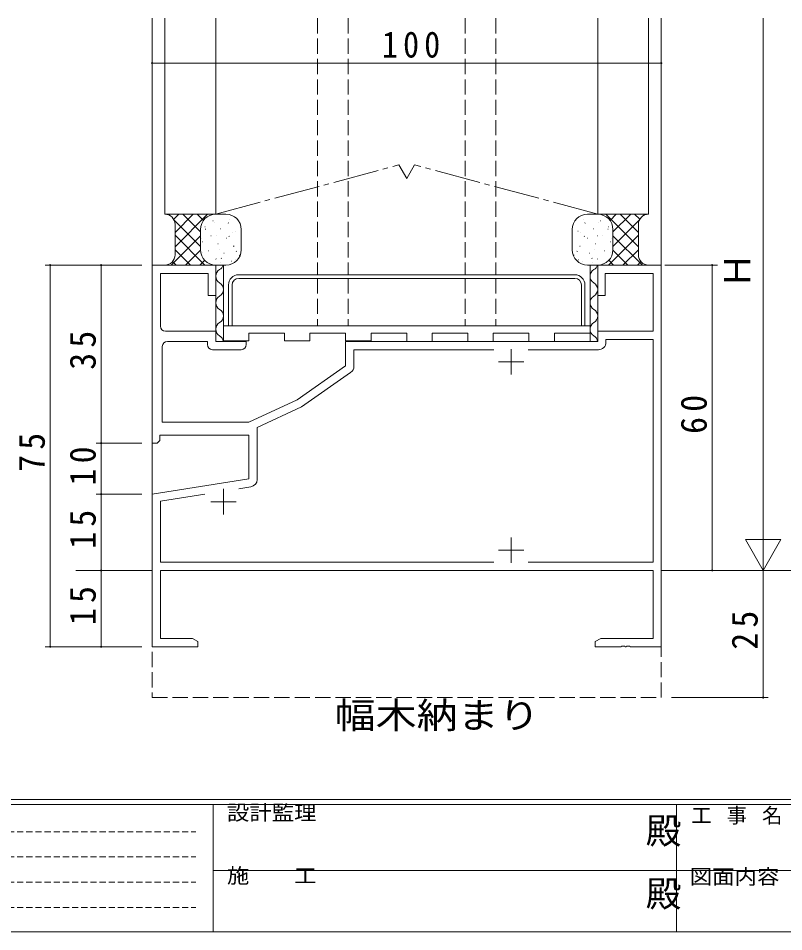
# Model space of a CAD drawing. Units: millimetres on the paper. Extents: x -297 to 270, y -210 to 193.
# Drawn here: x -149.3 to 1, y -210 to -30.5 of the extents above; entities that cross this region are included whole.
import ezdxf
from ezdxf.enums import TextEntityAlignment as Align

# ---------------------------------------------------------------- set-up
doc = ezdxf.new("R2010")
doc.units = ezdxf.units.MM
for name, pattern in [('CHAIN2', [12, 9, -1, 1, -1]), ('DASHED1', [1.8, 1.2, -0.6]), ('DASHED3', [4, 3, -1])]:
    doc.linetypes.add(name, pattern=pattern)
for name, color, linetype, lineweight in [('0-1_USER1', 7, 'Continuous', 9), ('0-3_YKK_11', 7, 'Continuous', 9), ('0-4_YKK_12', 2, 'Continuous', 9), ('0-6_YKK_13', 4, 'Continuous', 9), ('0-7_YKK_D', 6, 'Continuous', 9)]:
    doc.layers.add(name, color=color, linetype=linetype, lineweight=lineweight)
doc.layers.add('0-2_YKK_ZWAK', color=3, linetype='Continuous')
doc.styles.add('ＭＳ ゴシック', font='')
doc.styles.get('ＭＳ ゴシック').set_extended_font_data('MS Gothic')

msp = doc.modelspace()

# ---------------------------------------------------------------- linework, layer by layer
at = {"layer": '0-1_USER1'}
for p, q in [((255, -184), (-295, -184)), ((228, -185), (-295, -185)), ((-111, -185), (-111, -210)), ((-20, -185), (-20, -210)), ((-111, -198), (-19, -198)), ((-19, -198), (73, -198)), ((-295, -210), (228, -210))]:
    msp.add_line(p, q, dxfattribs=at)
at = {"layer": '0-1_USER1', "linetype": 'DASHED1'}
for p, q in [((-291.715, -190.366), (-114.435, -190.366)), ((-291.715, -195.315), (-114.435, -195.315)), ((-291.715, -200.264), (-114.435, -200.264)), ((-291.715, -205.213), (-114.435, -205.213))]:
    msp.add_line(p, q, dxfattribs=at)
at = {"layer": '0-3_YKK_11'}
for p, q in [((-123, -79), (-110.5, -79)), ((-123, -114), (-123, -79)), ((-112, -80.63), (-121.37, -80.63)), ((-121.37, -80.63), (-121.37, -91)), ((-110.5, -79), (-110.5, -85)), ((-35.5, -79), (-23, -79)), ((-24.63, -80.63), (-34, -80.63)), ((-24.63, -92), (-24.63, -80.63)), ((-23, -79), (-23, -154)), ((-120.37, -92), (-110.5, -92)), ((-110.5, -92), (-110.5, -94)), ((-35.5, -94), (-35.5, -92)), ((-35.5, -92), (-24.63, -92)), ((-121, -95), (-121, -109.9)), ((-112.13, -94), (-120, -94)), ((-112.13, -94.63), (-112.13, -94)), ((-110.5, -94), (-104.5, -94)), ((-104.5, -94), (-104.5, -94.63)), ((-85, -98.818), (-85, -94)), ((-85, -94), (-35.5, -94)), ((-33.87, -94.13), (-33.87, -93.63)), ((-33.87, -93.63), (-24.63, -93.63)), ((-24.63, -93.63), (-24.63, -137.37)), ((-105.5, -95.63), (-111.13, -95.63)), ((-83.37, -98.886), (-83.37, -95.63)), ((-83.37, -95.63), (-55.863, -95.63)), ((-52.5, -95.5), (-52.5, -100.5)), ((-49.137, -95.63), (-35.37, -95.63)), ((-55, -98), (-50, -98)), ((-94.5, -105.47), (-85, -98.818)), ((-93.682, -106.887), (-84.01, -100.115)), ((-104, -109.9), (-94.5, -105.47)), ((-102.37, -110.938), (-93.682, -106.887)), ((-121, -109.9), (-104, -109.9)), ((-102.37, -121.102), (-102.37, -110.938)), ((-104, -112.4), (-121.5, -112.4)), ((-109, -123), (-109, -128)), ((-105.997, -122.957), (-103.635, -122.583)), ((-123, -154), (-123, -124)), ((-121.37, -125.392), (-112.642, -124.01)), ((-121.37, -137.37), (-121.37, -125.392)), ((-111.5, -125.5), (-106.5, -125.5)), ((-52.5, -132.5), (-52.5, -137.5)), ((-55, -135), (-50, -135)), ((-55.863, -137.37), (-121.37, -137.37)), ((-55.863, -137.37), (-121.37, -137.37)), ((-24.63, -137.37), (-49.137, -137.37)), ((-121.37, -139), (-121.37, -152.37)), ((-24.63, -139), (-121.37, -139)), ((-24.63, -152.37), (-24.63, -139)), ((-121.37, -152.37), (-115.091, -152.37)), ((-36, -153), (-34.909, -152.37)), ((-34.909, -152.37), (-24.63, -152.37)), ((-114, -154), (-123, -154)), ((-36, -154), (-36, -153)), ((-30.958, -154), (-36, -154)), ((-30.042, -154), (-30.225, -153.88)), ((-23, -154), (-29.042, -154))]:
    msp.add_line(p, q, dxfattribs=at)
for points in [[(-110.5, -85), (-112, -85), (-112, -80.63)], [(-34, -80.63), (-34, -85), (-35.5, -85), (-35.5, -79)], [(-121.5, -112.4), (-121.5, -113.5), (-122, -114), (-123, -114)], [(-123, -124), (-104, -120.991), (-104, -112.4)], [(-115.091, -152.37), (-114, -153), (-114, -154)], [(-30.225, -153.88), (-30.775, -153.88), (-30.958, -154)], [(-29.042, -154), (-29.225, -153.88), (-29.775, -153.88), (-29.958, -154), (-30.042, -154)]]:
    msp.add_lwpolyline(points, dxfattribs=at)
for centre, radius, start, end in [((-120.37, -91), 1, 180, 269.99998), ((-120, -95), 1, 90, 179.99998), ((-111.13, -94.63), 1, 180, 269.99998), ((-105.5, -94.63), 1, 270, 359.99998), ((-35.37, -94.13), 1.5, 270, 359.99998), ((-84.87, -98.886), 1.5, 305, 0), ((-103.87, -121.102), 1.5, 279, 0.00002)]:
    msp.add_arc(centre, radius, start, end, dxfattribs=at)
at = {"layer": '0-4_YKK_12'}
for p, q in [((-123, -30.5), (-123, -139)), ((-23, -139), (-23, -30.5)), ((-123, -139), (-138, -139)), ((12.562, -139), (-23, -139))]:
    msp.add_line(p, q, dxfattribs=at)
at = {"layer": '0-4_YKK_12', "linetype": 'DASHED3'}
for p, q in [((-123, -139), (-123, -164)), ((-23, -164), (-23, -139)), ((-123, -164), (-23, -164))]:
    msp.add_line(p, q, dxfattribs=at)
at = {"layer": '0-6_YKK_13'}
for p, q in [((-120.5, -30.5), (-120.5, -69)), ((-110.5, -30.5), (-110.5, -69)), ((-35.5, -30.5), (-35.5, -69)), ((-25.5, -30.5), (-25.5, -69)), ((-120.5, -69), (-110.5, -69)), ((-119.605, -69.212), (-119.816, -69)), ((-117.757, -68.999), (-118.764, -70.006)), ((-112.1, -68.998), (-118.5, -75.399)), ((-114.929, -68.999), (-118.5, -72.57)), ((-113.5, -72.488), (-116.989, -68.999)), ((-112.925, -70.234), (-114.161, -68.999)), ((-111.239, -69.092), (-111.333, -68.998)), ((-108.5, -69), (-110.5, -69)), ((-107.812, -69.986), (-107.802, -69.984)), ((-38.189, -69.986), (-38.198, -69.984)), ((-37.5, -69), (-35.5, -69)), ((-25.5, -69), (-35.5, -69)), ((-34.761, -69.092), (-34.667, -68.998)), ((-33.9, -68.998), (-27.5, -75.399)), ((-33.075, -70.234), (-31.839, -68.999)), ((-32.5, -72.488), (-29.011, -68.999)), ((-31.071, -68.999), (-27.5, -72.57)), ((-28.243, -68.999), (-27.236, -70.006)), ((-26.395, -69.212), (-26.184, -69)), ((-113.5, -75.316), (-118.712, -70.105)), ((-118.5, -77), (-118.5, -71)), ((-112.663, -71.455), (-112.613, -71.462)), ((-111.058, -70.295), (-111.008, -70.302)), ((-110.664, -70.561), (-110.654, -70.559)), ((-108.048, -70.724), (-107.999, -70.731)), ((-37.952, -70.724), (-38.001, -70.731)), ((-35.336, -70.561), (-35.346, -70.559)), ((-34.942, -70.295), (-34.992, -70.302)), ((-33.337, -71.455), (-33.387, -71.462)), ((-32.5, -75.316), (-27.288, -70.105)), ((-27.5, -77), (-27.5, -71)), ((-113.5, -73.227), (-119.273, -79)), ((-112.645, -79), (-118.5, -73.145)), ((-113.5, -72), (-113.5, -76)), ((-113.5, -72), (-113.5, -76)), ((-112.574, -71.956), (-112.484, -71.913)), ((-111.48, -73.255), (-111.43, -73.262)), ((-110.442, -73.248), (-110.433, -73.246)), ((-109.653, -71.884), (-109.604, -71.891)), ((-107.924, -73.365), (-107.833, -73.322)), ((-107.197, -72.594), (-107.188, -72.592)), ((-106.644, -72.313), (-106.594, -72.32)), ((-105.5, -76), (-105.5, -72)), ((-40.5, -76), (-40.5, -72)), ((-39.356, -72.313), (-39.406, -72.32)), ((-38.803, -72.594), (-38.812, -72.592)), ((-38.076, -73.365), (-38.167, -73.322)), ((-36.347, -71.884), (-36.396, -71.891)), ((-35.558, -73.248), (-35.568, -73.246)), ((-34.52, -73.255), (-34.57, -73.262)), ((-33.426, -71.956), (-33.516, -71.913)), ((-33.355, -79), (-27.5, -73.145)), ((-32.5, -72), (-32.5, -76)), ((-32.5, -72), (-32.5, -76)), ((-32.5, -73.227), (-26.727, -79)), ((-113.295, -73.822), (-113.285, -73.82)), ((-113.085, -74.415), (-113.035, -74.422)), ((-110.075, -74.844), (-110.026, -74.851)), ((-108.47, -73.684), (-108.421, -73.691)), ((-107.066, -75.273), (-107.016, -75.28)), ((-106.927, -75.271), (-106.917, -75.269)), ((-39.073, -75.271), (-39.083, -75.269)), ((-38.934, -75.273), (-38.984, -75.28)), ((-37.53, -73.684), (-37.579, -73.691)), ((-35.925, -74.844), (-35.974, -74.851)), ((-32.915, -74.415), (-32.965, -74.422)), ((-32.705, -73.822), (-32.715, -73.82)), ((-115.473, -79), (-118.5, -75.973)), ((-113.499, -76.055), (-116.444, -79)), ((-113.073, -76.509), (-113.063, -76.507)), ((-111.902, -76.215), (-111.852, -76.222)), ((-109.828, -75.856), (-109.818, -75.854)), ((-108.892, -76.644), (-108.843, -76.651)), ((-106.521, -76.316), (-106.431, -76.273)), ((-105.883, -77.073), (-105.833, -77.08)), ((-40.117, -77.073), (-40.167, -77.08)), ((-39.479, -76.316), (-39.569, -76.273)), ((-37.108, -76.644), (-37.157, -76.651)), ((-36.172, -75.856), (-36.182, -75.854)), ((-34.098, -76.215), (-34.148, -76.222)), ((-32.927, -76.509), (-32.937, -76.507)), ((-32.501, -76.055), (-29.556, -79)), ((-30.527, -79), (-27.5, -75.973)), ((-118.302, -79), (-118.99, -78.312)), ((-112.678, -78.063), (-113.616, -79)), ((-110.497, -77.804), (-110.448, -77.811)), ((-109.557, -78.533), (-109.548, -78.531)), ((-109.435, -77.698), (-109.344, -77.655)), ((-107.487, -78.233), (-107.438, -78.24)), ((-106.705, -77.958), (-106.695, -77.956)), ((-39.295, -77.958), (-39.305, -77.956)), ((-38.513, -78.233), (-38.562, -78.24)), ((-36.565, -77.698), (-36.656, -77.655)), ((-36.443, -78.533), (-36.452, -78.531)), ((-35.503, -77.804), (-35.552, -77.811)), ((-33.322, -78.063), (-32.384, -79)), ((-27.698, -79), (-27.01, -78.312)), ((-110.5, -79), (-120.5, -79)), ((-110.775, -78.987), (-110.787, -79)), ((-110.5, -79), (-108.5, -79)), ((-110.5, -79), (-109, -79)), ((-110.5, -94), (-110.5, -79)), ((-109, -94), (-109, -79)), ((-35.5, -79), (-37.5, -79)), ((-37, -94), (-37, -79)), ((-37, -79), (-35.5, -79)), ((-35.5, -79), (-25.5, -79)), ((-35.5, -94), (-35.5, -79)), ((-35.225, -78.987), (-35.213, -79)), ((-106, -80.907), (-40, -80.907)), ((-106, -81.607), (-40, -81.607)), ((-108, -82.907), (-108, -90.907)), ((-107.3, -82.907), (-107.3, -90.907)), ((-38.7, -82.907), (-38.7, -90.907)), ((-38, -82.907), (-38, -90.907)), ((-37, -90.907), (-109, -90.907)), ((-104, -93.907), (-104, -92.407)), ((-104, -92.407), (-97, -92.407)), ((-97, -93.907), (-97, -92.407)), ((-92, -93.907), (-92, -92.407)), ((-92, -92.407), (-85, -92.407)), ((-85, -93.907), (-85, -92.407)), ((-73, -93.907), (-73, -92.407)), ((-61, -93.907), (-61, -92.407)), ((-49, -93.907), (-49, -92.407)), ((-104, -93.907), (-109, -93.907)), ((-92, -93.907), (-97, -93.907)), ((-80, -93.907), (-85, -93.907))]:
    msp.add_line(p, q, dxfattribs=at)
at = {"layer": '0-6_YKK_13', "linetype": 'DASHED3'}
for p, q in [((-90.5, -30.5), (-90.5, -80.907)), ((-84.5, -30.5), (-84.5, -80.907)), ((-61.5, -30.5), (-61.5, -80.907)), ((-55.5, -30.5), (-55.5, -80.907)), ((-90.5, -81.607), (-90.5, -90.907)), ((-84.5, -81.607), (-84.5, -90.907)), ((-61.5, -81.607), (-61.5, -90.907)), ((-55.5, -81.607), (-55.5, -90.907))]:
    msp.add_line(p, q, dxfattribs=at)
at = {"layer": '0-6_YKK_13', "linetype": 'CHAIN2'}
for p, q in [((-110.5, -69), (-74.55, -59.3)), ((-73, -62), (-74.55, -59.3)), ((-73, -62), (-71.45, -59.3)), ((-35.5, -69), (-71.45, -59.3))]:
    msp.add_line(p, q, dxfattribs=at)
at = {"layer": '0-6_YKK_13'}
for points in [[(-80, -93.907), (-80, -92.407), (-73, -92.407)], [(-68, -93.907), (-68, -92.407), (-61, -92.407)], [(-56, -93.907), (-56, -92.407), (-49, -92.407)], [(-44, -93.907), (-44, -92.407), (-37, -92.407)]]:
    msp.add_lwpolyline(points, dxfattribs=at)
for centre, radius, start, end in [((-120.5, -71), 2, 0, 90), ((-110.5, -72), 3, 90, 180), ((-110.5, -72), 3, 90, 180), ((-108.5, -72), 3, 0, 90), ((-37.5, -72), 3, 90, 180), ((-35.5, -72), 3, 0, 90), ((-35.5, -72), 3, 0, 90), ((-25.5, -71), 2, 90, 179.99998), ((-120.5, -77), 2, 270, 0), ((-110.5, -76), 3, 180, 270), ((-110.5, -76), 3, 180, 270), ((-108.5, -76), 3, 270, 0), ((-37.5, -76), 3, 180, 270), ((-35.5, -76), 3, 270, 0), ((-35.5, -76), 3, 270, 0), ((-25.5, -77), 2, 180, 270), ((-109, -81.198), 1.5, 119.99998, 239.99998), ((-110.5, -78.598), 1.5, 299.99998, 344.44801), ((-35.5, -81.198), 1.5, 119.99998, 239.99998), ((-37, -78.598), 1.5, 299.99998, 344.44801), ((-110.5, -83.799), 1.5, 299.99998, 59.99998), ((-106, -82.907), 2, 90, 180), ((-106, -82.907), 1.3, 90, 180), ((-40, -82.907), 2, 0, 90), ((-40, -82.907), 1.3, 0, 90), ((-37, -83.799), 1.5, 299.99998, 59.99998), ((-109, -86.399), 1.5, 119.99998, 239.99998), ((-35.5, -86.399), 1.5, 119.99998, 239.99998), ((-110.5, -89), 1.5, 299.99998, 59.99998), ((-37, -89), 1.5, 299.99998, 59.99998), ((-109, -91.6), 1.5, 119.99998, 239.99998), ((-35.5, -91.6), 1.5, 119.99998, 239.99998), ((-110.5, -94.2), 1.5, 7.6808, 60.00002), ((-37, -94.2), 1.5, 7.6808, 60.00002)]:
    msp.add_arc(centre, radius, start, end, dxfattribs=at)
at = {"layer": '0-7_YKK_D'}
for p, q in [((-3, -132), (-3, -30.5)), ((-23, -39.3), (-123, -39.3)), ((-125, -79), (-144, -79)), ((-143, -79), (-143, -154)), ((-125, -79), (-134, -79)), ((-133, -79), (-133, -114)), ((-22.3, -79), (-12, -79)), ((-13, -139), (-13, -79)), ((-125, -114), (-134, -114)), ((-125, -114), (-134, -114)), ((-133, -114), (-133, -124)), ((-125, -124), (-134, -124)), ((-125, -124), (-134, -124)), ((-133, -124), (-133, -139)), ((-3, -139), (-3, -126.876)), ((0.5, -132.938), (-6.5, -132.938)), ((-3, -139), (-6.5, -132.938)), ((-3, -139), (0.5, -132.938)), ((-124, -139), (-134, -139)), ((-124, -139), (-134, -139)), ((-133, -139), (-133, -154)), ((-22, -139), (-12, -139)), ((-21, -139), (-2, -139)), ((-21, -139), (-2, -139)), ((-3, -139), (-3, -164)), ((-125, -154), (-144, -154)), ((-125, -154), (-134, -154)), ((-21, -164), (-2, -164))]:
    msp.add_line(p, q, dxfattribs=at)
for centre, start, end in [((-123, -39.3), 0, 180), ((-123, -39.3), 180, 0), ((-23, -39.3), 0, 180), ((-23, -39.3), 180, 0), ((-143, -79), 90, 270), ((-143, -79), 270, 90), ((-133, -79), 90, 270), ((-133, -79), 270, 90), ((-13, -79), 90, 270), ((-13, -79), 270, 90), ((-133, -114), 90, 270), ((-133, -114), 90, 270), ((-133, -114), 270, 90), ((-133, -114), 270, 90), ((-133, -124), 90, 270), ((-133, -124), 90, 270), ((-133, -124), 270, 90), ((-133, -124), 270, 90), ((-133, -139), 90, 270), ((-133, -139), 90, 270), ((-133, -139), 270, 90), ((-133, -139), 270, 90), ((-13, -139), 90, 270), ((-13, -139), 270, 90), ((-143, -154), 90, 270), ((-143, -154), 270, 90), ((-133, -154), 90, 270), ((-133, -154), 270, 90), ((-3, -164), 90, 270), ((-3, -164), 270, 90)]:
    msp.add_arc(centre, 0.106, start, end, dxfattribs=at)

# ---------------------------------------------------------------- texts
at = {"layer": '0-1_USER1', "style": 'ＭＳ ゴシック', "width": 1.1}
for s, p in [('設計監理', (-108.308, -188.952)), ('施\u3000\u3000工', (-108.308, -201.324)), ('図面内容', (-17.416, -201.534))]:
    msp.add_text(s, height=2.933, dxfattribs=at).set_placement(p, align=Align.BOTTOM_LEFT)
at = {"layer": '0-1_USER1', "color": 2, "style": 'ＭＳ ゴシック'}
for p in [(-26.058, -194.255), (-26.058, -206.627)]:
    msp.add_text('殿', height=5.132, dxfattribs=at).set_placement(p, align=Align.BOTTOM_LEFT)
at = {"layer": '0-1_USER1', "insert": (-17.134, -188.952), "char_height": 2.933, "attachment_point": 7, "style": 'ＭＳ ゴシック'}
msp.add_mtext('\\T1.16;工\\~事\\~名', dxfattribs=at)
at = {"layer": '0-2_YKK_ZWAK', "color": 2, "style": 'ＭＳ ゴシック', "width": 1.15}
msp.add_text('幅木納まり', height=5.132, dxfattribs=at).set_placement((-87.153, -171.573), align=Align.BOTTOM_LEFT)
at = {"layer": '0-7_YKK_D', "color": 2, "style": 'ＭＳ ゴシック'}
msp.add_text('Ｈ', height=5.132, rotation=90, dxfattribs=at).set_placement((-4, -83.613), align=Align.BOTTOM_LEFT)
at = {"layer": '0-7_YKK_D', "color": 2, "insert": (-77.861, -38.3), "char_height": 5.132, "attachment_point": 7, "style": 'ＭＳ ゴシック'}
msp.add_mtext('\\T1.32;\\W0.9;100', dxfattribs=at)
at = {"layer": '0-7_YKK_D', "color": 2, "char_height": 5.132, "attachment_point": 7, "rotation": 90, "style": 'ＭＳ ゴシック'}
for s, insert in [('\\T1.31;\\W0.95;35', (-134, -99.57)), ('\\T1.31;\\W0.95;60', (-14, -112.168)), ('\\T1.31;\\W0.95;75', (-144, -119.631)), ('\\T1.31;\\W0.95;10', (-134, -122.302)), ('\\T1.31;\\W0.95;15', (-134, -134.741)), ('\\T1.31;\\W0.95;15', (-134, -149.741)), ('\\T1.31;\\W0.95;25', (-4, -154.582))]:
    msp.add_mtext(s, dxfattribs=dict(at, insert=insert))

doc.saveas('drawing.dxf')
